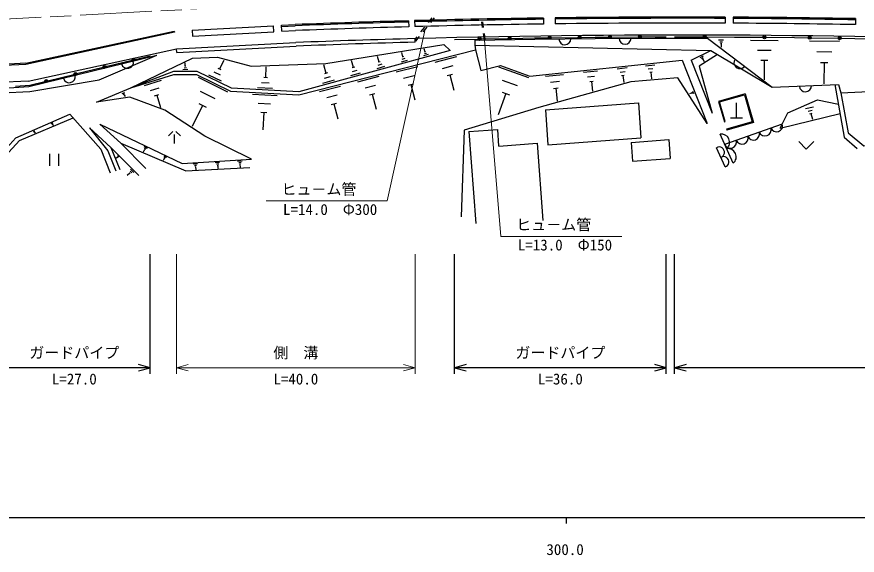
# Model space of a CAD drawing. Units: millimetres, scale not verified. Extents: x 40000 to 680000, y 20000 to 380000.
# Drawn here: x 276401 to 416565, y 198715 to 288540 of the extents above; entities that cross this region are included whole.
import ezdxf
from ezdxf.enums import TextEntityAlignment as Align

# ---------------------------------------------------------------- set-up
doc = ezdxf.new("R2010")
doc.units = ezdxf.units.MM
doc.header["$LTSCALE"] = 1000
doc.linetypes.add('CHAIN', pattern=[18.5, 12, -1.5, 3.5, -1.5])
for name, color, linetype, lineweight in [('S-BGD', 7, 'Continuous', 25), ('S-BMK', 2, 'CHAIN', 13), ('S-STR-HTXT', 7, 'Continuous', 13), ('S-STR-STRC', 7, 'Continuous', 25), ('S-TTL-BAND', 7, 'Continuous', 25)]:
    doc.layers.add(name, color=color, linetype=linetype, lineweight=lineweight)
doc.styles.add('@ＭＳ ゴシック', font='')
doc.styles.add('ＭＳ ゴシック', font='')
doc.styles.get('@ＭＳ ゴシック').set_extended_font_data('@MS Gothic')
doc.styles.get('ＭＳ ゴシック').set_extended_font_data('MS Gothic')

msp = doc.modelspace()

# ---------------------------------------------------------------- linework, layer by layer
at = {"layer": 'S-BGD'}
for p, q in [((341743, 287871), (341770, 286871)), ((342743, 287897), (342769, 286898)), ((345610, 288365), (344991, 287580)), ((345998, 288373), (345379, 287588)), ((353894, 287721), (354039, 286732)), ((354045, 287724), (354190, 286735)), ((364224, 288334), (364238, 287334)), ((366172, 288359), (366185, 287360)), ((394528, 288475), (394523, 287475)), ((395900, 288468), (395895, 287468)), ((416273, 288234), (416255, 287234)), ((277893, 280807), (302640, 286152)), ((302682, 285956), (277919, 280608)), ((302640, 286152), (302682, 285956)), ((305657, 286315), (319201, 287048)), ((305657, 286315), (305711, 285316)), ((305711, 285316), (319255, 286049)), ((319255, 286049), (319201, 287048)), ((320555, 287121), (322823, 287243)), ((320609, 286122), (320555, 287121)), ((320566, 286921), (322830, 287044)), ((320609, 286122), (322869, 286245)), ((344371, 286795), (343752, 286009)), ((344760, 286803), (344141, 286017)), ((342839, 284299), (342823, 284899)), ((343133, 285224), (342825, 284833)), ((343522, 285232), (342902, 284447)), ((349393, 284761), (353327, 284835)), ((352785, 284635), (352800, 283795)), ((353826, 284845), (358326, 284929)), ((354184, 285742), (354329, 284753)), ((354335, 285745), (354480, 284756)), ((358826, 284939), (362759, 285012)), ((362759, 285012), (365048, 285039)), ((365548, 285045), (370047, 285098)), ((370547, 285103), (372836, 285130)), ((372836, 285130), (375087, 285143)), ((375587, 285145), (380087, 285171)), ((380587, 285173), (382838, 285186)), ((382838, 285186), (384728, 285190)), ((386105, 285191), (390855, 285180)), ((391355, 285178), (396105, 285167)), ((393451, 284673), (394292, 284671)), ((396105, 285167), (400849, 285127)), ((398784, 284644), (403405, 284605)), ((401349, 285122), (406093, 285082)), ((406093, 285082), (408375, 285049)), ((408611, 284545), (413623, 284472)), ((408875, 285042), (413374, 284976)), ((413874, 284969), (416156, 284936)), ((416156, 284936), (418433, 284888)), ((278293, 277824), (303040, 283169)), ((303040, 283169), (322962, 284247)), ((303073, 282570), (303040, 283169)), ((303073, 282570), (322990, 283647)), ((344487, 282660), (344341, 283195)), ((393660, 284372), (394081, 284371)), ((393764, 284072), (393975, 284071)), ((393870, 284072), (393868, 283471)), ((296128, 281432), (298647, 282049)), ((336822, 280995), (336566, 281930)), ((340791, 281857), (340592, 282585)), ((340918, 281892), (340664, 281822)), ((345007, 282227), (344258, 282022)), ((344747, 282443), (344373, 282341)), ((344580, 282685), (344393, 282634)), ((346155, 280995), (349766, 281916)), ((388869, 281328), (392146, 282940)), ((390360, 281727), (390919, 282002)), ((390598, 281597), (390878, 281734)), ((399926, 282984), (402236, 282964)), ((409838, 282737), (412344, 282700)), ((277893, 280807), (263153, 280010)), ((277919, 280608), (263154, 279810)), ((291272, 280243), (295643, 281313)), ((304505, 280277), (304502, 280836)), ((310221, 279796), (310962, 281297)), ((327973, 279100), (327585, 280520)), ((332559, 280070), (332243, 281227)), ((337276, 280617), (336622, 280439)), ((336985, 281040), (336658, 280951)), ((341499, 281269), (340480, 280990)), ((341145, 281563), (340636, 281424)), ((347387, 279935), (349192, 280396)), ((381241, 280372), (382827, 280538)), ((388869, 281328), (392358, 272475)), ((390766, 281431), (390906, 281500)), ((390836, 281466), (391033, 281066)), ((400489, 281329), (401644, 281319)), ((401067, 281324), (401039, 278024)), ((410438, 280938), (411692, 280919)), ((411065, 280928), (411013, 277348)), ((281559, 277865), (285930, 278935)), ((286415, 279054), (290786, 280124)), ((304899, 279721), (304116, 279716)), ((304702, 279999), (304310, 279997)), ((304602, 280278), (304407, 280277)), ((310375, 278786), (309324, 279305)), ((310483, 279666), (309958, 279926)), ((317911, 278400), (318006, 280181)), ((328222, 279168), (327725, 279033)), ((333684, 279134), (332065, 278692)), ((333121, 279602), (332312, 279381)), ((332761, 280125), (332356, 280015)), ((337731, 280240), (336423, 279882)), ((339698, 279347), (343268, 280258)), ((348167, 278761), (349070, 278991)), ((356728, 280188), (361720, 278423)), ((364552, 278625), (367574, 278941)), ((370913, 279291), (373225, 279533)), ((376522, 279878), (378207, 280055)), ((377006, 279320), (377849, 279409)), ((381697, 279848), (382489, 279931)), ((381954, 279302), (382351, 279344)), ((382152, 279323), (382271, 278190)), ((278293, 277824), (273300, 277554)), ((278554, 277130), (281073, 277746)), ((297671, 277060), (300547, 277954)), ((306638, 278472), (311542, 276048)), ((310529, 277775), (308428, 278814)), ((318486, 277476), (317239, 277543)), ((318222, 278383), (317599, 278417)), ((329355, 277952), (327367, 277409)), ((328664, 278526), (327670, 278255)), ((333282, 277709), (336811, 278610)), ((340916, 278299), (342701, 278755)), ((348619, 278876), (349277, 276296)), ((357346, 277964), (359842, 277082)), ((365420, 277624), (366932, 277783)), ((371578, 278526), (372734, 278647)), ((371953, 277730), (372531, 277791)), ((372242, 277761), (372415, 276109)), ((377280, 278741), (377702, 278785)), ((377491, 278763), (377617, 277559)), ((276198, 276958), (278554, 277130)), ((298709, 276256), (300147, 276703)), ((319061, 276553), (316568, 276687)), ((326906, 276082), (330395, 276973)), ((334486, 276674), (336251, 277124)), ((341688, 277138), (342580, 277366)), ((342134, 277252), (342785, 274702)), ((365911, 276585), (366667, 276664)), ((366289, 276624), (366515, 274465)), ((293975, 275755), (294411, 275934)), ((294148, 275644), (294366, 275734)), ((294267, 275511), (294375, 275556)), ((294321, 275534), (294449, 275223)), ((299388, 275341), (300107, 275564)), ((299747, 275453), (300386, 273398)), ((306999, 276114), (309450, 274903)), ((315691, 275632), (319798, 275411)), ((328096, 275059), (329841, 275504)), ((335249, 275526), (336131, 275751)), ((335690, 275639), (336333, 273117)), ((357963, 275740), (356703, 272175)), ((357339, 275961), (358587, 275520)), ((388888, 275809), (388608, 275699)), ((388869, 275858), (388907, 275760)), ((388990, 275963), (389067, 275766)), ((389091, 276116), (389246, 275723)), ((397873, 275709), (393425, 274432)), ((397873, 275709), (399252, 270904)), ((307359, 273757), (305628, 270255)), ((306746, 274060), (307972, 273454)), ((316639, 274110), (318692, 274000)), ((328850, 273924), (329723, 274147)), ((329286, 274035), (329922, 271543)), ((364554, 273014), (380072, 274160)), ((380072, 274160), (380503, 268326)), ((393425, 274432), (394408, 271008)), ((396458, 271701), (396458, 274201)), ((407962, 273216), (409305, 273533)), ((317073, 272616), (318100, 272561)), ((317587, 272588), (317429, 269655)), ((364554, 273014), (364985, 267180)), ((403712, 269963), (413707, 272412)), ((408411, 272816), (409082, 272974)), ((408692, 272376), (409028, 272455)), ((408860, 272415), (409086, 271456)), ((282149, 270721), (282442, 270849)), ((282268, 270648), (282414, 270713)), ((282350, 270560), (282424, 270592)), ((282387, 270576), (282479, 270367)), ((290253, 270640), (293755, 267460)), ((394408, 271008), (394552, 271049)), ((394472, 267271), (404080, 270692)), ((399252, 270904), (394805, 269627)), ((395458, 271701), (397458, 271701)), ((279162, 269411), (279419, 269523)), ((279267, 269347), (279395, 269404)), ((279339, 269269), (279404, 269298)), ((279371, 269284), (279452, 269100)), ((302443, 269404), (301693, 268654)), ((302943, 269404), (303693, 268654)), ((351807, 269384), (356607, 269739)), ((351807, 269384), (352938, 254079)), ((356811, 266975), (356607, 269739)), ((394763, 269771), (394805, 269627)), ((302693, 267404), (302693, 268904)), ((364985, 267180), (380503, 268326)), ((378881, 267583), (385158, 268047)), ((385158, 268047), (385391, 264900)), ((395907, 264113), (393698, 268973)), ((406822, 267732), (408072, 266482)), ((409322, 267732), (408072, 266482)), ((292103, 266749), (293564, 263067)), ((293755, 267460), (297940, 263213)), ((297678, 266380), (297487, 265980)), ((297589, 266913), (298148, 266646)), ((297608, 266413), (297748, 266346)), ((297633, 266647), (297913, 266513)), ((356811, 266975), (363165, 267444)), ((363165, 267444), (364115, 254571)), ((378881, 267583), (379113, 264437)), ((394526, 263486), (393073, 266684)), ((281868, 265694), (281868, 263694)), ((283368, 265694), (283368, 263694)), ((293122, 265067), (292941, 264889)), ((293091, 265099), (293153, 265036)), ((293150, 265220), (293275, 265093)), ((293178, 265373), (293428, 265119)), ((300905, 265329), (301366, 265109)), ((300920, 264917), (301036, 264862)), ((300941, 265109), (301172, 264999)), ((300978, 264890), (300821, 264560)), ((305831, 264007), (306528, 264051)), ((306021, 263769), (306369, 263791)), ((306123, 263526), (306297, 263537)), ((306210, 263531), (306241, 263034)), ((309507, 264236), (310234, 264281)), ((309705, 263987), (310068, 264010)), ((309812, 263733), (309994, 263745)), ((309903, 263739), (309935, 263219)), ((313213, 264466), (313971, 264513)), ((313419, 264207), (313798, 264231)), ((313531, 263942), (313720, 263954)), ((313625, 263948), (313659, 263407)), ((379113, 264437), (385391, 264900)), ((295247, 262449), (294834, 262043)), ((295176, 262521), (295318, 262377)), ((295311, 262796), (295595, 262508)), ((295375, 263144), (295943, 262567))]:
    msp.add_line(p, q, dxfattribs=at)
for points in [[(352785, 284635), (362782, 284813), (372849, 284930), (382850, 284986), (391611, 284985), (402397, 276791), (413460, 277250), (413855, 275856), (445238, 277330), (447794, 276336), (451054, 276612), (461117, 279506), (500443, 277862), (509768, 280427), (519742, 279654), (529724, 278819), (539715, 277922), (549692, 276965), (559665, 275947), (565938, 275276)], [(289705, 274322), (295434, 276679), (305719, 281622), (309885, 281787), (315498, 280292), (327936, 280728), (347612, 283928), (348690, 282922)], [(352800, 283795), (392146, 282940), (402397, 276791)], [(352800, 283795), (352895, 283024), (353794, 279605), (357050, 280392), (361963, 278655), (387365, 281315), (391531, 270744)], [(273354, 276551), (278414, 276889), (299758, 282115)], [(273354, 276551), (273938, 275878), (278546, 276105), (290120, 278018), (299758, 282115)], [(295434, 276679), (302606, 278908), (306391, 278929), (312055, 276129), (323466, 275514), (352895, 283024)], [(348690, 282922), (323412, 276018), (312185, 276622), (306506, 279429), (302512, 279408), (295434, 276679)], [(393291, 282254), (390228, 280324), (392358, 272475)], [(391531, 270744), (386673, 278370), (378830, 277692), (363442, 273404), (351012, 269605), (350496, 255194)], [(412859, 277225), (414399, 268483), (416554, 266556)], [(315562, 264813), (307773, 268622), (301105, 272960), (295261, 275147), (289705, 274322)], [(394552, 271049), (393611, 274329), (397770, 275523), (399067, 271007), (394763, 269771)], [(413855, 275856), (415076, 269184), (417650, 267014), (429491, 267542), (435809, 269246), (436359, 270828)], [(403712, 269963), (405002, 272517), (409938, 274687), (413438, 273941)], [(248578, 269583), (249047, 266158), (250090, 265532), (257055, 265088), (261602, 261671), (265880, 260523), (268688, 261784), (272201, 263923), (276244, 268349), (285261, 272305)], [(285261, 272305), (290417, 266436), (291964, 262523)], [(248027, 265188), (256891, 263977), (261329, 260756), (265830, 259624), (269010, 261070), (272602, 263321), (276872, 267912), (285827, 271659)], [(290253, 270640), (303960, 264091), (315562, 264813)], [(288521, 270001), (291599, 266192), (292938, 262819)], [(288521, 270001), (292103, 266749), (296746, 262036)], [(293755, 267460), (304583, 262850), (315266, 263388)]]:
    msp.add_lwpolyline(points, dxfattribs=at)
for centre, radius in [((353576, 284840), 250), ((353576, 284840), 200), ((353576, 284840), 150), ((353576, 284840), 100), ((358576, 284934), 250), ((358576, 284934), 200), ((358576, 284934), 150), ((358576, 284934), 100), ((365298, 285042), 250), ((365298, 285042), 200), ((365298, 285042), 150), ((365298, 285042), 100), ((370297, 285100), 250), ((370297, 285100), 200), ((370297, 285100), 150), ((370297, 285100), 100), ((375337, 285144), 250), ((375337, 285144), 200), ((375337, 285144), 150), ((375337, 285144), 100), ((380337, 285172), 250), ((380337, 285172), 200), ((380337, 285172), 150), ((380337, 285172), 100), ((391105, 285179), 250), ((391105, 285179), 200), ((391105, 285179), 150), ((391105, 285179), 100), ((401099, 285124), 250), ((401099, 285124), 200), ((401099, 285124), 150), ((401099, 285124), 100), ((408625, 285045), 250), ((408625, 285045), 200), ((408625, 285045), 150), ((408625, 285045), 100), ((413624, 284972), 250), ((413624, 284972), 200), ((413624, 284972), 150), ((413624, 284972), 100), ((291029, 280184), 250), ((291029, 280184), 200), ((291029, 280184), 150), ((295885, 281373), 250), ((295885, 281373), 200), ((295885, 281373), 150), ((295885, 281373), 100), ((286172, 278995), 250), ((286172, 278995), 200), ((286172, 278995), 150), ((286172, 278995), 100), ((291029, 280184), 100), ((281316, 277806), 250), ((281316, 277806), 200), ((281316, 277806), 150), ((281316, 277806), 100)]:
    msp.add_circle(centre, radius, dxfattribs=at)
for centre, radius, start, end in [((387078, -1366256), 1654747, 91.56993, 92.22541), ((387078, -1366256), 1654547, 91.56993, 92.22541), ((387078, -1366256), 1654747, 90.79134, 91.5353), ((387078, -1366256), 1654547, 90.79134, 91.5353), ((387078, -1366256), 1654747, 89.74205, 90.72388), ((387078, -1366256), 1654547, 89.74205, 90.72388), ((387078, -1366256), 1653747, 89.74205, 90.72388), ((387078, -1366256), 1653747, 88.98908, 89.69453), ((387078, -1366256), 1654547, 88.98908, 89.69453), ((387078, -1366256), 1654747, 88.98908, 89.69453), ((387078, -1366256), 1653747, 91.56995, 92.22514), ((387078, -1366256), 1653747, 90.79134, 91.5353), ((387078, -1366256), 1651747, 91.5353, 92.22462), ((387078, -1366256), 1651747, 83.78161, 91.5353), ((367815, 284871), 1000, 180.6684, 0.6684), ((377850, 284958), 1000, 180.32021, 0.32021), ((387078, -1366256), 1651147, 91.5353, 92.22446), ((294857, 280915), 1000, 193.75718, 13.75718), ((397004, 280888), 1000, 142.77171, 322.77171), ((285144, 278537), 1000, 193.75718, 13.75718), ((407928, 277020), 1000, 182.37657, 2.37657), ((403112, 270369), 1020, 200.72692, 18.46907), ((399269, 269000), 1020, 200.72692, 18.46907), ((401191, 269685), 1020, 200.72692, 18.46907), ((393895, 267596), 1390, 310.75225, 98.13566), ((395426, 267632), 1020, 200.72692, 18.46907), ((397347, 268316), 1020, 200.72692, 18.46907), ((393540, 265932), 886, 287.02795, 121.85996), ((394999, 265167), 1390, 310.75225, 98.13566), ((394267, 264333), 886, 287.02795, 121.85996)]:
    msp.add_arc(centre, radius, start, end, dxfattribs=at)
at = {"layer": 'S-BMK'}
msp.add_line((268489, 287809), (322660, 290740), dxfattribs=at)
at = {"layer": 'S-STR-HTXT'}
for p, q in [((338156, 257810), (344512, 286488)), ((357141, 251889), (354425, 284664)), ((317971, 257810), (338156, 257810)), ((357141, 251889), (377326, 251889)), ((303040, 229000), (303040, 248957)), ((342839, 229000), (342839, 248957)), ((304972, 230518), (303040, 230000)), ((342839, 230000), (303040, 230000)), ((303040, 230000), (304972, 229482)), ((342839, 230000), (340907, 230518)), ((340907, 229482), (342839, 230000))]:
    msp.add_line(p, q, dxfattribs=at)
at = {"layer": 'S-STR-STRC'}
for p, q in [((298647, 229000), (298647, 248957)), ((349393, 229000), (349393, 248957)), ((384728, 229000), (384728, 248957)), ((386105, 229000), (386105, 248957)), ((298647, 230000), (273344, 230000)), ((298647, 230000), (296715, 230518)), ((296715, 229482), (298647, 230000)), ((351325, 230518), (349393, 230000)), ((384728, 230000), (349393, 230000)), ((349393, 230000), (351325, 229482)), ((384728, 230000), (382796, 230518)), ((382796, 229482), (384728, 230000)), ((388037, 230518), (386105, 230000)), ((507993, 230000), (386105, 230000)), ((386105, 230000), (388037, 229482))]:
    msp.add_line(p, q, dxfattribs=at)
at = {"layer": 'S-TTL-BAND'}
for p, q in [((40000, 205000), (579000, 205000)), ((368000, 205000), (368000, 204000))]:
    msp.add_line(p, q, dxfattribs=at)

# ---------------------------------------------------------------- texts
at = {"layer": 'S-STR-HTXT', "style": 'ＭＳ ゴシック'}
for p in [(320531, 258310), (359701, 252389)]:
    msp.add_text('ヒュ－ム管', height=1833, dxfattribs=at).set_placement(p, align=Align.BOTTOM_LEFT)
at = {"layer": 'S-STR-HTXT'}
for s, style, p in [('L=14.0\u3000Φ300', 'ＭＳ ゴシック', (328656, 257310)), ('L=13.0\u3000Φ150', 'ＭＳ ゴシック', (367826, 251389)), ('L=40.0', '@ＭＳ ゴシック', (322940, 229027))]:
    msp.add_text(s, height=1833, dxfattribs=dict(at, style=style)).set_placement(p, align=Align.TOP_CENTER)
at = {"layer": 'S-STR-HTXT', "style": 'ＭＳ ゴシック'}
msp.add_text('側\u3000溝', height=1833, dxfattribs=at).set_placement((322940, 231027), align=Align.BOTTOM_CENTER)
at = {"layer": 'S-STR-STRC', "style": 'ＭＳ ゴシック'}
for p in [(285995, 231027), (367060, 231027)]:
    msp.add_text('ガードパイプ', height=1833, dxfattribs=at).set_placement(p, align=Align.BOTTOM_CENTER)
at = {"layer": 'S-STR-STRC', "style": '@ＭＳ ゴシック'}
for s, p in [('L=27.0', (285995, 229027)), ('L=36.0', (367060, 229027))]:
    msp.add_text(s, height=1833, dxfattribs=at).set_placement(p, align=Align.TOP_CENTER)
at = {"layer": 'S-TTL-BAND', "style": 'ＭＳ ゴシック'}
msp.add_text('300.0', height=1833, dxfattribs=at).set_placement((367844, 198195), align=Align.BOTTOM_CENTER)

doc.saveas('drawing.dxf')
